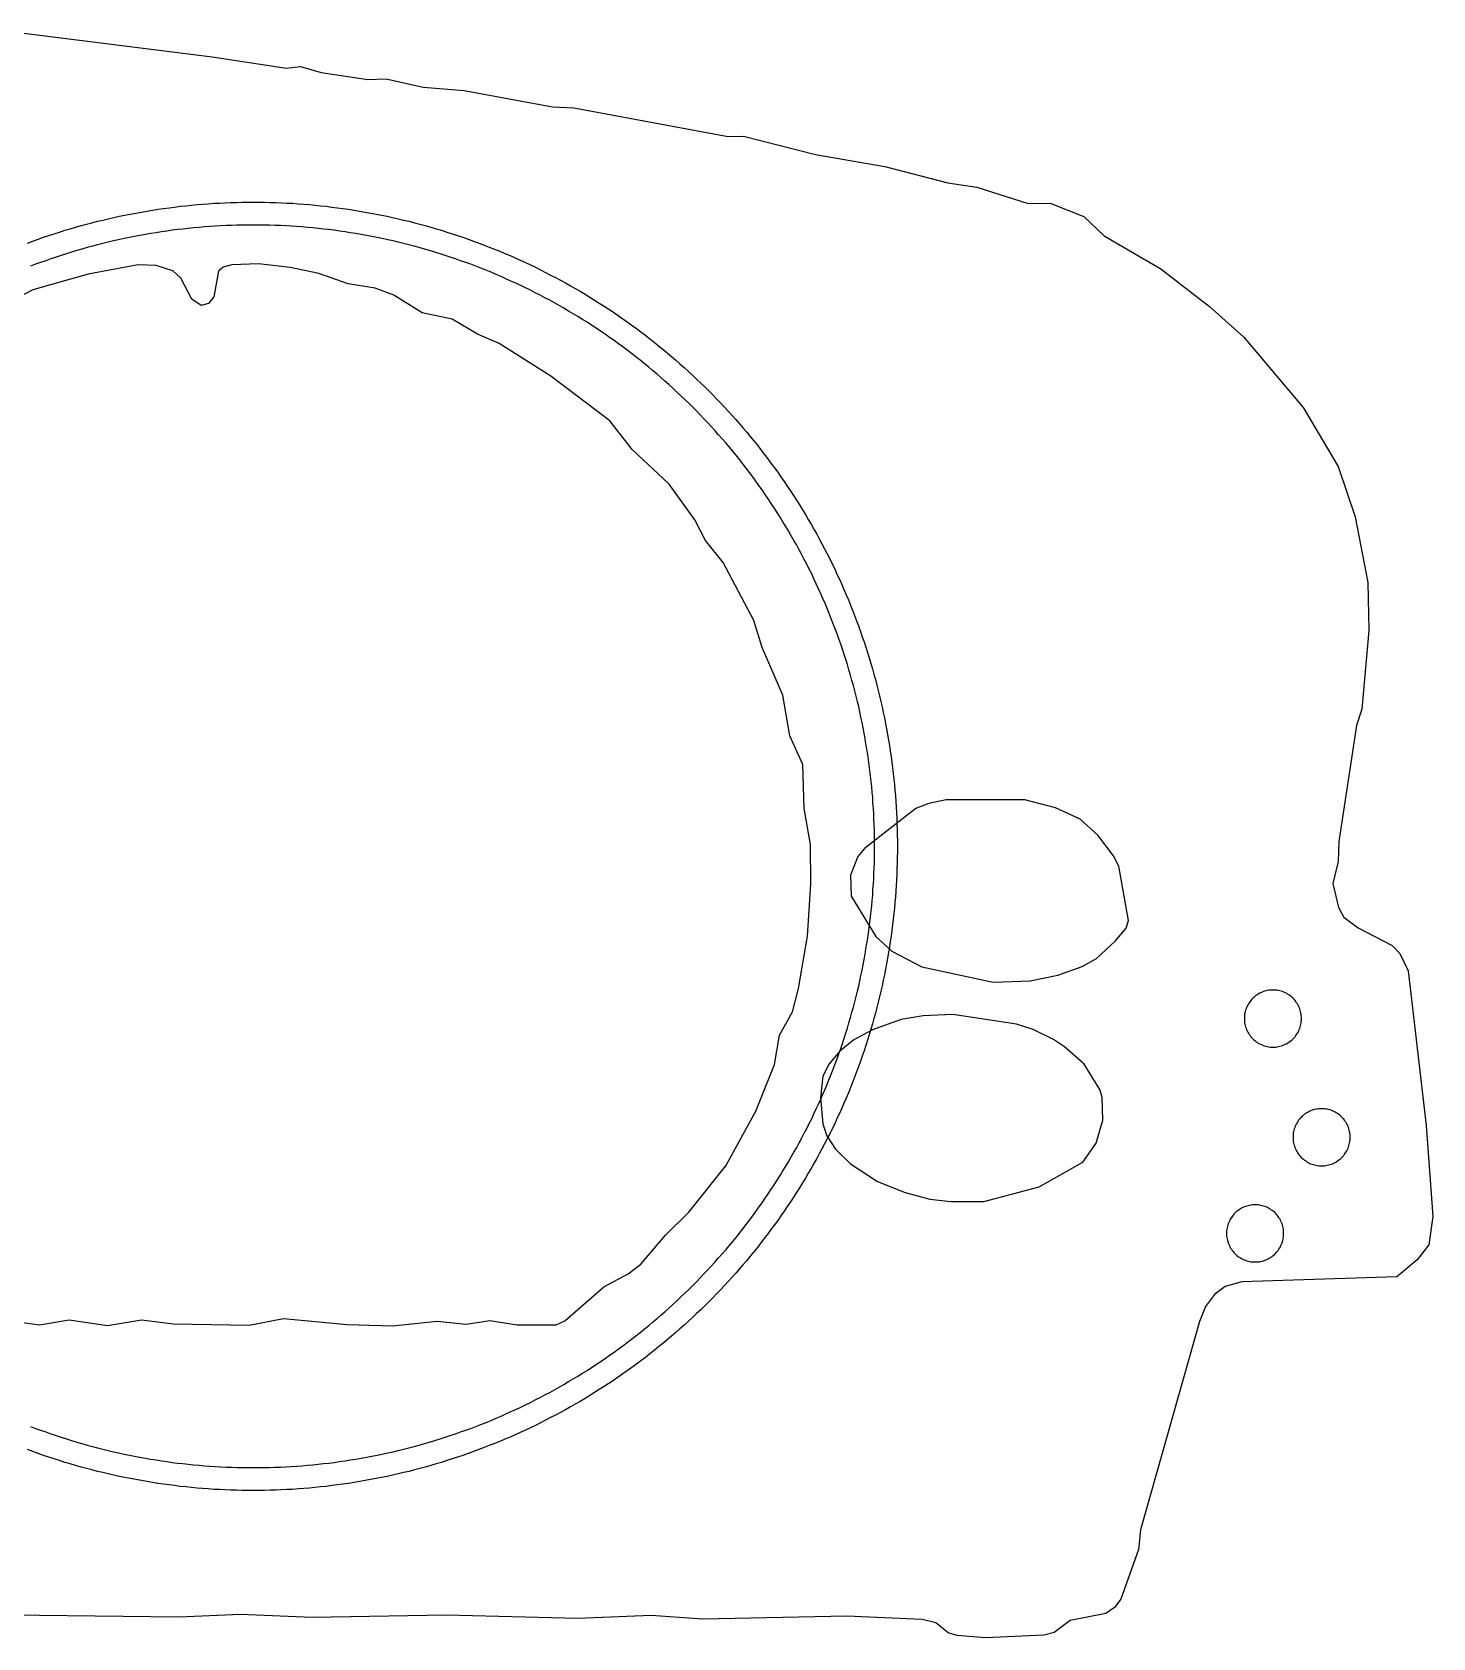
# Model space of a CAD drawing. Header units: metres. Extents: x -203 to 190, y -57 to 61.
# Drawn here: x 91.6 to 189.7, y -56.5 to 55.9 of the extents above; entities that cross this region are included whole.
import ezdxf

# ---------------------------------------------------------------- set-up
doc = ezdxf.new("R2010")
doc.units = ezdxf.units.M
doc.layers.add('PLATE', color=7, linetype='Continuous')
doc.layers.add('SCREEN_FRAMES', color=5, linetype='Continuous')

msp = doc.modelspace()

# ---------------------------------------------------------------- linework, layer by layer
at = {"layer": 'PLATE'}
for points in [[(90.47, 55.89), (104.21, 54.15), (109.4, 53.36), (110.39, 53.47), (111.84, 53.05), (115.11, 52.56), (116.38, 52.62), (118.99, 52.03), (121.86, 51.8), (128.03, 50.66), (129.52, 50.58), (140.33, 48.58), (141.4, 48.61), (146.45, 47.32), (151.3, 46.47), (155.72, 45.33), (157.74, 45.03), (161.34, 43.88), (162.88, 43.92), (165.24, 42.97), (166.65, 41.63), (170.62, 39.32), (174.04, 36.68), (176.43, 34.52), (180.58, 29.6), (183.03, 25.47), (184.22, 21.94), (185.11, 17.35), (185.19, 14), (184.69, 8.49), (184.32, 7.34), (183.08, -0.79), (183.05, -2.19), (182.67, -3.73), (183.06, -5.4), (183.43, -6.09), (184.45, -6.83), (186.82, -8.06), (187.36, -8.63), (187.95, -9.84), (189.2, -20.66), (189.67, -27.04), (189.38, -29.03), (188.56, -30.07), (187.15, -31.25), (176.3, -31.6), (175.12, -31.94), (174.37, -32.5), (173.74, -33.34), (173.32, -34.38), (169.21, -48.98), (169.05, -50.35), (167.82, -53.82), (167.38, -54.42), (166.77, -54.83), (164.28, -55.33), (163.16, -56.16), (162.43, -56.36), (158.36, -56.54), (156.37, -56.38), (155.74, -56.18), (154.86, -55.48), (153.92, -55.25), (148.64, -55.03), (138.57, -55.22), (134.95, -54.97), (129.81, -55.18), (120.59, -54.94), (111.2, -55.12), (106.19, -54.91), (101.87, -55.08), (86.24, -54.9)], [(90.61, -34.42), (92.11, -34.61), (94.19, -34.26), (96.87, -34.66), (99.27, -34.26), (101.51, -34.56), (106.8, -34.65), (109.19, -34.17), (113.66, -34.6), (116.83, -34.7), (119.96, -34.36), (121.98, -34.57), (123.64, -34.32), (125.56, -34.63), (128.29, -34.62), (128.9, -34.35), (131.63, -31.95), (133.34, -31.06), (134.22, -30.37), (135.94, -28.34), (137.57, -26.73), (140.18, -23.5), (142.28, -19.66), (143.57, -16.39), (143.93, -14.34), (144.83, -12.7), (145.25, -11.07), (145.89, -7.41), (146.11, -3.77), (146.09, -1), (145.66, 1.54), (145.57, 4.62), (144.64, 6.61), (144.15, 9.46), (142.72, 12.81), (142.13, 14.7), (139.98, 18.75), (138.74, 20.3), (137.99, 21.75), (136.21, 24.23), (133.62, 26.67), (132.04, 28.67), (127.92, 31.81), (124.29, 34.09), (122.78, 34.73), (121.02, 35.78), (118.9, 36.23), (116.92, 37.47), (115.62, 37.96), (113.72, 38.27), (111.68, 38.98), (109.67, 39.4), (107.46, 39.66), (105.59, 39.6), (104.98, 39.43), (104.65, 39.14), (104.33, 37.36), (103.94, 36.89), (103.44, 36.74), (102.78, 37.2), (102.01, 38.65), (101.45, 39.18), (100.28, 39.54), (99.02, 39.59), (95.53, 38.95), (91.65, 37.84), (91.65, 37.84), (89.55, 36.75)]]:
    msp.add_lwpolyline(points, dxfattribs=at)
for points in [[(153.47, 1.52), (149.88, -1.28), (149.41, -1.83), (148.9, -3.13), (148.94, -4.62), (150.66, -7.44), (151.79, -8.46), (153.88, -9.56), (158.88, -10.64), (161.47, -10.54), (163.41, -10.14), (165.12, -9.54), (166.11, -8.97), (167.45, -7.74), (168.2, -6.86), (168.35, -6.32), (167.68, -2.51), (167.3, -1.78), (166.22, -0.33), (164.97, 0.79), (163.24, 1.58), (161.11, 2.13), (155.6, 2.13), (154.37, 1.88), (153.47, 1.52)], [(180.45, -13.47), (180.46, -13.37), (180.47, -13.28), (180.47, -13.18), (180.47, -13.08), (180.46, -12.98), (180.45, -12.88), (180.43, -12.79), (180.41, -12.69), (180.39, -12.6), (180.36, -12.5), (180.32, -12.41), (180.28, -12.32), (180.24, -12.23), (180.19, -12.15), (180.13, -12.07), (180.08, -11.99), (180.02, -11.91), (179.95, -11.83), (179.89, -11.76), (179.82, -11.7), (179.74, -11.63), (179.66, -11.57), (179.58, -11.51), (179.5, -11.46), (179.41, -11.41), (179.33, -11.37), (179.24, -11.33), (179.15, -11.29), (179.05, -11.26), (178.96, -11.24), (178.86, -11.22), (178.77, -11.2), (178.67, -11.19), (178.57, -11.18), (178.47, -11.18), (178.37, -11.18), (178.28, -11.19), (178.18, -11.2), (178.08, -11.22), (177.99, -11.24), (177.89, -11.26), (177.8, -11.29), (177.71, -11.33), (177.62, -11.37), (177.53, -11.41), (177.44, -11.46), (177.36, -11.51), (177.28, -11.57), (177.2, -11.63), (177.13, -11.7), (177.06, -11.76), (176.99, -11.83), (176.93, -11.91), (176.87, -11.99), (176.81, -12.07), (176.76, -12.15), (176.71, -12.23), (176.66, -12.32), (176.62, -12.41), (176.59, -12.5), (176.56, -12.6), (176.53, -12.69), (176.51, -12.79), (176.49, -12.88), (176.48, -12.98), (176.47, -13.08), (176.47, -13.18), (176.47, -13.28), (176.48, -13.37), (176.49, -13.47), (176.51, -13.57), (176.53, -13.66), (176.56, -13.76), (176.59, -13.85), (176.62, -13.94), (176.66, -14.03), (176.71, -14.12), (176.76, -14.21), (176.81, -14.29), (176.87, -14.37), (176.93, -14.45), (176.99, -14.52), (177.06, -14.59), (177.13, -14.66), (177.2, -14.72), (177.28, -14.78), (177.36, -14.84), (177.44, -14.89), (177.53, -14.94), (177.62, -14.98), (177.71, -15.02), (177.8, -15.06), (177.89, -15.09), (177.99, -15.12), (178.08, -15.14), (178.18, -15.16), (178.28, -15.17), (178.37, -15.17), (178.47, -15.18), (178.57, -15.17), (178.67, -15.17), (178.77, -15.16), (178.86, -15.14), (178.96, -15.12), (179.05, -15.09), (179.15, -15.06), (179.24, -15.02), (179.33, -14.98), (179.41, -14.94), (179.5, -14.89), (179.58, -14.84), (179.66, -14.78), (179.74, -14.72), (179.82, -14.66), (179.89, -14.59), (179.95, -14.52), (180.02, -14.45), (180.08, -14.37), (180.13, -14.29), (180.19, -14.21), (180.24, -14.12), (180.28, -14.03), (180.32, -13.94), (180.36, -13.85), (180.39, -13.76), (180.41, -13.66), (180.43, -13.57), (180.45, -13.47)], [(149.13, -14.67), (148.16, -15.46), (147.41, -16.34), (146.96, -17.22), (146.79, -18.73), (146.96, -20.55), (147.24, -21.39), (147.85, -22.33), (148.89, -23.36), (150.78, -24.58), (152.73, -25.36), (154.45, -25.82), (155.93, -25.98), (158.23, -25.99), (162.1, -24.97), (165.17, -23.24), (166.09, -21.91), (166.56, -20.29), (166.51, -18.68), (166.36, -18.15), (165.25, -16.38), (163.89, -15.15), (163.11, -14.64), (161.69, -13.95), (160.51, -13.57), (156.06, -12.89), (153.99, -12.98), (152.45, -13.25), (150.43, -13.97), (149.13, -14.67)], [(183.86, -21.78), (183.87, -21.68), (183.88, -21.59), (183.88, -21.49), (183.88, -21.39), (183.87, -21.29), (183.86, -21.19), (183.84, -21.1), (183.82, -21), (183.79, -20.91), (183.76, -20.81), (183.73, -20.72), (183.69, -20.63), (183.64, -20.55), (183.59, -20.46), (183.54, -20.38), (183.49, -20.3), (183.43, -20.22), (183.36, -20.14), (183.29, -20.07), (183.22, -20.01), (183.15, -19.94), (183.07, -19.88), (182.99, -19.83), (182.91, -19.77), (182.82, -19.72), (182.73, -19.68), (182.64, -19.64), (182.55, -19.6), (182.46, -19.57), (182.36, -19.55), (182.27, -19.53), (182.17, -19.51), (182.08, -19.5), (181.98, -19.49), (181.88, -19.49), (181.78, -19.49), (181.68, -19.5), (181.59, -19.51), (181.49, -19.53), (181.39, -19.55), (181.3, -19.57), (181.21, -19.6), (181.11, -19.64), (181.02, -19.68), (180.94, -19.72), (180.85, -19.77), (180.77, -19.83), (180.69, -19.88), (180.61, -19.94), (180.54, -20.01), (180.46, -20.07), (180.4, -20.14), (180.33, -20.22), (180.27, -20.3), (180.22, -20.38), (180.16, -20.46), (180.12, -20.55), (180.07, -20.63), (180.03, -20.72), (180, -20.81), (179.97, -20.91), (179.94, -21), (179.92, -21.1), (179.9, -21.19), (179.89, -21.29), (179.88, -21.39), (179.88, -21.49), (179.88, -21.59), (179.89, -21.68), (179.9, -21.78), (179.92, -21.88), (179.94, -21.97), (179.97, -22.07), (180, -22.16), (180.03, -22.25), (180.07, -22.34), (180.12, -22.43), (180.16, -22.52), (180.22, -22.6), (180.27, -22.68), (180.33, -22.76), (180.4, -22.83), (180.46, -22.9), (180.54, -22.97), (180.61, -23.03), (180.69, -23.09), (180.77, -23.15), (180.85, -23.2), (180.94, -23.25), (181.02, -23.3), (181.11, -23.34), (181.21, -23.37), (181.3, -23.4), (181.39, -23.43), (181.49, -23.45), (181.59, -23.47), (181.68, -23.48), (181.78, -23.49), (181.88, -23.49), (181.98, -23.49), (182.08, -23.48), (182.17, -23.47), (182.27, -23.45), (182.36, -23.43), (182.46, -23.4), (182.55, -23.37), (182.64, -23.34), (182.73, -23.3), (182.82, -23.25), (182.91, -23.2), (182.99, -23.15), (183.07, -23.09), (183.15, -23.03), (183.22, -22.97), (183.29, -22.9), (183.36, -22.83), (183.43, -22.76), (183.49, -22.68), (183.54, -22.6), (183.59, -22.52), (183.64, -22.43), (183.69, -22.34), (183.73, -22.25), (183.76, -22.16), (183.79, -22.07), (183.82, -21.97), (183.84, -21.88), (183.86, -21.78)], [(179.2, -28.51), (179.21, -28.42), (179.22, -28.32), (179.22, -28.22), (179.22, -28.12), (179.21, -28.02), (179.2, -27.93), (179.18, -27.83), (179.16, -27.73), (179.14, -27.64), (179.11, -27.55), (179.07, -27.45), (179.03, -27.36), (178.99, -27.28), (178.94, -27.19), (178.89, -27.11), (178.83, -27.03), (178.77, -26.95), (178.7, -26.88), (178.64, -26.8), (178.57, -26.74), (178.49, -26.67), (178.41, -26.61), (178.33, -26.56), (178.25, -26.5), (178.17, -26.46), (178.08, -26.41), (177.99, -26.37), (177.9, -26.34), (177.8, -26.31), (177.71, -26.28), (177.61, -26.26), (177.52, -26.24), (177.42, -26.23), (177.32, -26.22), (177.22, -26.22), (177.12, -26.22), (177.03, -26.23), (176.93, -26.24), (176.83, -26.26), (176.74, -26.28), (176.64, -26.31), (176.55, -26.34), (176.46, -26.37), (176.37, -26.41), (176.28, -26.46), (176.19, -26.5), (176.11, -26.56), (176.03, -26.61), (175.95, -26.67), (175.88, -26.74), (175.81, -26.8), (175.74, -26.88), (175.68, -26.95), (175.62, -27.03), (175.56, -27.11), (175.51, -27.19), (175.46, -27.28), (175.42, -27.36), (175.38, -27.45), (175.34, -27.55), (175.31, -27.64), (175.28, -27.73), (175.26, -27.83), (175.24, -27.93), (175.23, -28.02), (175.23, -28.12), (175.22, -28.22), (175.23, -28.32), (175.23, -28.42), (175.24, -28.51), (175.26, -28.61), (175.28, -28.7), (175.31, -28.8), (175.34, -28.89), (175.38, -28.98), (175.42, -29.07), (175.46, -29.16), (175.51, -29.25), (175.56, -29.33), (175.62, -29.41), (175.68, -29.49), (175.74, -29.56), (175.81, -29.63), (175.88, -29.7), (175.95, -29.77), (176.03, -29.83), (176.11, -29.88), (176.19, -29.93), (176.28, -29.98), (176.37, -30.03), (176.46, -30.07), (176.55, -30.1), (176.64, -30.13), (176.74, -30.16), (176.83, -30.18), (176.93, -30.2), (177.03, -30.21), (177.12, -30.22), (177.22, -30.22), (177.32, -30.22), (177.42, -30.21), (177.52, -30.2), (177.61, -30.18), (177.71, -30.16), (177.8, -30.13), (177.9, -30.1), (177.99, -30.07), (178.08, -30.03), (178.17, -29.98), (178.25, -29.93), (178.33, -29.88), (178.41, -29.83), (178.49, -29.77), (178.57, -29.7), (178.64, -29.63), (178.7, -29.56), (178.77, -29.49), (178.83, -29.41), (178.89, -29.33), (178.94, -29.25), (178.99, -29.16), (179.03, -29.07), (179.07, -28.98), (179.11, -28.89), (179.14, -28.8), (179.16, -28.7), (179.18, -28.61), (179.2, -28.51)]]:
    msp.add_lwpolyline(points, close=True, dxfattribs=at)
at = {"layer": 'SCREEN_FRAMES'}
for points in [[(91.29, 41.12), (91.65, 41.26), (92.03, 41.39), (92.4, 41.52), (92.77, 41.65), (93.14, 41.77), (93.52, 41.89), (93.89, 42.01), (94.27, 42.12), (94.65, 42.23), (95.03, 42.34), (95.41, 42.44), (95.79, 42.54), (96.17, 42.64), (96.55, 42.73), (96.93, 42.82), (97.32, 42.91), (97.7, 42.99), (98.09, 43.07), (98.47, 43.15), (98.86, 43.22), (99.25, 43.29), (99.64, 43.36), (100.02, 43.42), (100.41, 43.48), (100.8, 43.54), (101.19, 43.59), (101.58, 43.64), (101.97, 43.69), (102.37, 43.73), (102.76, 43.77), (103.15, 43.81), (103.54, 43.84), (103.93, 43.87), (104.33, 43.9), (104.72, 43.92), (105.11, 43.94), (105.51, 43.95), (105.9, 43.96), (106.29, 43.97), (106.69, 43.98), (107.08, 43.98), (107.47, 43.98), (107.87, 43.97), (108.26, 43.96), (108.65, 43.95), (109.05, 43.94), (109.44, 43.92), (109.83, 43.9), (110.23, 43.87), (110.62, 43.84), (111.01, 43.81), (111.4, 43.77), (111.79, 43.73), (112.19, 43.69), (112.58, 43.64), (112.97, 43.59), (113.36, 43.54), (113.75, 43.48), (114.14, 43.42), (114.52, 43.36), (114.91, 43.29), (115.3, 43.22), (115.69, 43.15), (116.07, 43.07), (116.46, 42.99), (116.84, 42.91), (117.23, 42.82), (117.61, 42.73), (117.99, 42.64), (118.37, 42.54), (118.75, 42.44), (119.13, 42.34), (119.51, 42.23), (119.89, 42.12), (120.27, 42.01), (120.64, 41.89), (121.02, 41.77), (121.39, 41.65), (121.76, 41.52), (122.13, 41.39), (122.51, 41.26), (122.87, 41.12), (123.24, 40.98), (123.61, 40.84), (123.97, 40.7), (124.34, 40.55), (124.7, 40.39), (125.06, 40.24), (125.42, 40.08), (125.78, 39.92), (126.14, 39.75), (126.5, 39.59), (126.85, 39.42), (127.2, 39.24), (127.55, 39.06), (127.9, 38.88), (128.25, 38.7), (128.6, 38.51), (128.94, 38.33), (129.29, 38.13), (129.63, 37.94), (129.97, 37.74), (130.31, 37.54), (130.64, 37.33), (130.98, 37.13), (131.31, 36.92), (131.64, 36.7), (131.97, 36.49), (132.3, 36.27), (132.62, 36.05), (132.95, 35.82), (133.27, 35.6), (133.59, 35.37), (133.91, 35.13), (134.22, 34.9), (134.54, 34.66), (134.85, 34.42), (135.16, 34.18), (135.46, 33.93), (135.77, 33.68), (136.07, 33.43), (136.37, 33.17), (136.67, 32.92), (136.96, 32.66), (137.26, 32.4), (137.55, 32.13), (137.84, 31.86), (138.12, 31.59), (138.41, 31.32), (138.69, 31.05), (138.97, 30.77), (139.25, 30.49), (139.52, 30.21), (139.79, 29.92), (140.06, 29.64), (140.33, 29.35), (140.6, 29.06), (140.86, 28.76), (141.12, 28.47), (141.37, 28.17), (141.63, 27.87), (141.88, 27.57), (142.13, 27.26), (142.38, 26.96), (142.62, 26.65), (142.86, 26.34), (143.1, 26.02), (143.33, 25.71), (143.57, 25.39), (143.8, 25.07), (144.02, 24.75), (144.25, 24.42), (144.47, 24.1), (144.69, 23.77), (144.9, 23.44), (145.12, 23.11), (145.33, 22.78), (145.53, 22.44), (145.74, 22.11), (145.94, 21.77), (146.14, 21.43), (146.33, 21.09), (146.53, 20.74), (146.71, 20.4), (146.9, 20.05), (147.08, 19.7), (147.26, 19.35), (147.44, 19), (147.62, 18.65), (147.79, 18.3), (147.95, 17.94), (148.12, 17.58), (148.28, 17.22), (148.44, 16.86), (148.59, 16.5), (148.75, 16.14), (148.9, 15.77), (149.04, 15.41), (149.18, 15.04), (149.32, 14.67), (149.46, 14.31), (149.59, 13.93), (149.72, 13.56), (149.85, 13.19), (149.97, 12.82), (150.09, 12.44), (150.21, 12.07), (150.32, 11.69), (150.43, 11.31), (150.54, 10.93), (150.64, 10.55), (150.74, 10.17), (150.84, 9.79), (150.93, 9.41), (151.02, 9.03), (151.11, 8.64), (151.19, 8.26), (151.27, 7.87), (151.35, 7.49), (151.42, 7.1), (151.49, 6.71), (151.56, 6.32), (151.62, 5.94), (151.68, 5.55), (151.74, 5.16), (151.79, 4.77), (151.84, 4.38), (151.89, 3.99), (151.93, 3.59), (151.97, 3.2), (152.01, 2.81), (152.04, 2.42), (152.07, 2.03), (152.1, 1.63), (152.12, 1.24), (152.14, 0.85), (152.15, 0.45), (152.16, 0.06), (152.17, -0.33), (152.18, -0.73), (152.18, -1.12), (152.18, -1.51), (152.17, -1.91), (152.17, -1.91), (152.16, -2.3), (152.15, -2.69), (152.14, -3.09), (152.12, -3.48), (152.1, -3.87), (152.07, -4.27), (152.04, -4.66), (152.01, -5.05), (151.97, -5.44), (151.93, -5.83), (151.89, -6.23), (151.84, -6.62), (151.79, -7.01), (151.74, -7.4), (151.68, -7.79), (151.62, -8.18), (151.56, -8.56), (151.49, -8.95), (151.42, -9.34), (151.35, -9.73), (151.27, -10.11), (151.19, -10.5), (151.11, -10.88), (151.02, -11.27), (150.93, -11.65), (150.84, -12.03), (150.74, -12.41), (150.64, -12.79), (150.54, -13.17), (150.43, -13.55), (150.32, -13.93), (150.21, -14.31), (150.09, -14.68), (149.97, -15.06), (149.85, -15.43), (149.72, -15.8), (149.59, -16.17), (149.46, -16.55), (149.32, -16.91), (149.18, -17.28), (149.04, -17.65), (148.9, -18.01), (148.75, -18.38), (148.59, -18.74), (148.44, -19.1), (148.28, -19.46), (148.12, -19.82), (147.95, -20.18), (147.79, -20.54), (147.62, -20.89), (147.44, -21.24), (147.26, -21.59), (147.08, -21.94), (146.9, -22.29), (146.71, -22.64), (146.53, -22.98), (146.33, -23.33), (146.14, -23.67), (145.94, -24.01), (145.74, -24.35), (145.53, -24.68), (145.33, -25.02), (145.12, -25.35), (144.9, -25.68), (144.69, -26.01), (144.47, -26.34), (144.25, -26.66), (144.02, -26.99), (143.8, -27.31), (143.57, -27.63), (143.33, -27.95), (143.1, -28.26), (142.86, -28.58), (142.62, -28.89), (142.38, -29.2), (142.13, -29.5), (141.88, -29.81), (141.63, -30.11), (141.37, -30.41), (141.12, -30.71), (140.86, -31), (140.6, -31.3), (140.33, -31.59), (140.06, -31.88), (139.79, -32.16), (139.52, -32.45), (139.25, -32.73), (138.97, -33.01), (138.69, -33.29), (138.41, -33.56), (138.12, -33.83), (137.84, -34.1), (137.55, -34.37), (137.26, -34.64), (136.96, -34.9), (136.67, -35.16), (136.37, -35.41), (136.07, -35.67), (135.77, -35.92), (135.46, -36.17), (135.16, -36.42), (134.85, -36.66), (134.54, -36.9), (134.22, -37.14), (133.91, -37.37), (133.59, -37.61), (133.27, -37.84), (132.95, -38.06), (132.62, -38.29), (132.3, -38.51), (131.97, -38.73), (131.64, -38.94), (131.31, -39.16), (130.98, -39.37), (130.64, -39.57), (130.31, -39.78), (129.97, -39.98), (129.63, -40.18), (129.29, -40.37), (128.94, -40.57), (128.6, -40.75), (128.25, -40.94), (127.9, -41.12), (127.55, -41.3), (127.2, -41.48), (126.85, -41.66), (126.5, -41.83), (126.14, -41.99), (125.78, -42.16), (125.42, -42.32), (125.06, -42.48), (124.7, -42.63), (124.34, -42.79), (123.97, -42.94), (123.61, -43.08), (123.24, -43.22), (122.87, -43.36), (122.51, -43.5), (122.13, -43.63), (121.76, -43.76), (121.39, -43.89), (121.02, -44.01), (120.64, -44.13), (120.27, -44.25), (119.89, -44.36), (119.51, -44.47), (119.13, -44.58), (118.75, -44.68), (118.37, -44.78), (117.99, -44.88), (117.61, -44.97), (117.23, -45.06), (116.84, -45.15), (116.46, -45.23), (116.07, -45.31), (115.69, -45.39), (115.3, -45.46), (114.91, -45.53), (114.52, -45.6), (114.14, -45.66), (113.75, -45.72), (113.36, -45.78), (112.97, -45.83), (112.58, -45.88), (112.19, -45.93), (111.79, -45.97), (111.4, -46.01), (111.01, -46.05), (110.62, -46.08), (110.23, -46.11), (109.83, -46.14), (109.44, -46.16), (109.05, -46.18), (108.65, -46.19), (108.26, -46.2), (107.87, -46.21), (107.47, -46.22), (107.08, -46.22), (106.69, -46.22), (106.29, -46.21), (105.9, -46.2), (105.51, -46.19), (105.11, -46.18), (104.72, -46.16), (104.33, -46.14), (103.93, -46.11), (103.54, -46.08), (103.15, -46.05), (102.76, -46.01), (102.37, -45.97), (101.97, -45.93), (101.58, -45.88), (101.19, -45.83), (100.8, -45.78), (100.41, -45.72), (100.02, -45.66), (99.64, -45.6), (99.25, -45.53), (98.86, -45.46), (98.47, -45.39), (98.09, -45.31), (97.7, -45.23), (97.32, -45.15), (96.93, -45.06), (96.55, -44.97), (96.17, -44.88), (95.79, -44.78), (95.41, -44.68), (95.03, -44.58), (94.65, -44.47), (94.27, -44.36), (93.89, -44.25), (93.52, -44.13), (93.14, -44.01), (92.77, -43.89), (92.4, -43.76), (92.03, -43.63), (91.65, -43.5), (91.29, -43.36)], [(91.49, -41.73), (91.85, -41.87), (92.2, -42), (92.56, -42.12), (92.92, -42.25), (93.28, -42.37), (93.64, -42.49), (94, -42.61), (94.36, -42.72), (94.73, -42.83), (95.09, -42.93), (95.46, -43.04), (95.82, -43.14), (96.19, -43.23), (96.56, -43.33), (96.93, -43.42), (97.29, -43.51), (97.66, -43.59), (98.04, -43.67), (98.41, -43.75), (98.78, -43.82), (99.15, -43.89), (99.53, -43.96), (99.9, -44.02), (100.28, -44.08), (100.65, -44.14), (101.03, -44.2), (101.4, -44.25), (101.78, -44.3), (102.16, -44.34), (102.53, -44.38), (102.91, -44.42), (103.29, -44.45), (103.67, -44.49), (104.05, -44.51), (104.42, -44.54), (104.8, -44.56), (105.18, -44.58), (105.56, -44.59), (105.94, -44.61), (106.32, -44.61), (106.7, -44.62), (107.08, -44.62), (107.46, -44.62), (107.84, -44.61), (108.22, -44.61), (108.6, -44.59), (108.98, -44.58), (109.36, -44.56), (109.74, -44.54), (110.11, -44.51), (110.49, -44.49), (110.87, -44.45), (111.25, -44.42), (111.63, -44.38), (112, -44.34), (112.38, -44.3), (112.76, -44.25), (113.13, -44.2), (113.51, -44.14), (113.88, -44.08), (114.26, -44.02), (114.63, -43.96), (115.01, -43.89), (115.38, -43.82), (115.75, -43.75), (116.12, -43.67), (116.5, -43.59), (116.87, -43.51), (117.23, -43.42), (117.6, -43.33), (117.97, -43.23), (118.34, -43.14), (118.7, -43.04), (119.07, -42.93), (119.43, -42.83), (119.8, -42.72), (120.16, -42.61), (120.52, -42.49), (120.88, -42.37), (121.24, -42.25), (121.6, -42.12), (121.96, -42), (122.31, -41.87), (122.67, -41.73), (123.02, -41.59), (123.38, -41.45), (123.73, -41.31), (124.08, -41.16), (124.43, -41.01), (124.77, -40.86), (125.12, -40.7), (125.46, -40.54), (125.81, -40.38), (126.15, -40.22), (126.49, -40.05), (126.83, -39.88), (127.17, -39.7), (127.5, -39.53), (127.84, -39.35), (128.17, -39.17), (128.5, -38.98), (128.83, -38.79), (129.16, -38.6), (129.48, -38.41), (129.81, -38.21), (130.13, -38.01), (130.45, -37.81), (130.77, -37.6), (131.09, -37.39), (131.4, -37.18), (131.72, -36.97), (132.03, -36.75), (132.34, -36.53), (132.65, -36.31), (132.95, -36.09), (133.26, -35.86), (133.56, -35.63), (133.86, -35.4), (134.16, -35.16), (134.46, -34.93), (134.75, -34.69), (135.04, -34.44), (135.33, -34.2), (135.62, -33.95), (135.9, -33.7), (136.19, -33.45), (136.47, -33.19), (136.75, -32.93), (137.02, -32.67), (137.3, -32.41), (137.57, -32.15), (137.84, -31.88), (138.11, -31.61), (138.37, -31.34), (138.63, -31.06), (138.89, -30.79), (139.15, -30.51), (139.41, -30.23), (139.66, -29.94), (139.91, -29.66), (140.16, -29.37), (140.4, -29.08), (140.65, -28.79), (140.89, -28.5), (141.12, -28.2), (141.36, -27.9), (141.59, -27.6), (141.82, -27.3), (142.05, -26.99), (142.27, -26.69), (142.49, -26.38), (142.71, -26.07), (142.93, -25.76), (143.14, -25.44), (143.35, -25.13), (143.56, -24.81), (143.77, -24.49), (143.97, -24.17), (144.17, -23.85), (144.37, -23.52), (144.56, -23.2), (144.75, -22.87), (144.94, -22.54), (145.13, -22.21), (145.31, -21.88), (145.49, -21.54), (145.66, -21.21), (145.84, -20.87), (146.01, -20.53), (146.18, -20.19), (146.34, -19.85), (146.5, -19.5), (146.66, -19.16), (146.82, -18.81), (146.97, -18.47), (147.12, -18.12), (147.27, -17.77), (147.41, -17.42), (147.55, -17.06), (147.69, -16.71), (147.83, -16.35), (147.96, -16), (148.08, -15.64), (148.21, -15.28), (148.33, -14.92), (148.45, -14.56), (148.57, -14.2), (148.68, -13.84), (148.79, -13.47), (148.89, -13.11), (149, -12.74), (149.1, -12.38), (149.19, -12.01), (149.29, -11.64), (149.38, -11.27), (149.47, -10.91), (149.55, -10.54), (149.63, -10.16), (149.71, -9.79), (149.78, -9.42), (149.85, -9.05), (149.92, -8.67), (149.98, -8.3), (150.04, -7.92), (150.1, -7.55), (150.16, -7.17), (150.21, -6.8), (150.26, -6.42), (150.3, -6.04), (150.34, -5.67), (150.38, -5.29), (150.41, -4.91), (150.45, -4.53), (150.47, -4.15), (150.5, -3.78), (150.52, -3.4), (150.54, -3.02), (150.55, -2.64), (150.57, -2.26), (150.57, -1.88), (150.58, -1.5), (150.58, -1.12), (150.58, -0.74), (150.57, -0.36), (150.57, -0.36), (150.57, 0.02), (150.55, 0.4), (150.54, 0.78), (150.52, 1.16), (150.5, 1.54), (150.47, 1.91), (150.45, 2.29), (150.41, 2.67), (150.38, 3.05), (150.34, 3.43), (150.3, 3.8), (150.26, 4.18), (150.21, 4.56), (150.16, 4.93), (150.1, 5.31), (150.04, 5.68), (149.98, 6.06), (149.92, 6.43), (149.85, 6.81), (149.78, 7.18), (149.71, 7.55), (149.63, 7.92), (149.55, 8.3), (149.47, 8.67), (149.38, 9.03), (149.29, 9.4), (149.19, 9.77), (149.1, 10.14), (149, 10.5), (148.89, 10.87), (148.79, 11.23), (148.68, 11.6), (148.57, 11.96), (148.45, 12.32), (148.33, 12.68), (148.21, 13.04), (148.08, 13.4), (147.96, 13.76), (147.83, 14.11), (147.69, 14.47), (147.55, 14.82), (147.41, 15.18), (147.27, 15.53), (147.12, 15.88), (146.97, 16.23), (146.82, 16.57), (146.66, 16.92), (146.5, 17.26), (146.34, 17.61), (146.18, 17.95), (146.01, 18.29), (145.84, 18.63), (145.66, 18.97), (145.49, 19.3), (145.31, 19.64), (145.13, 19.97), (144.94, 20.3), (144.75, 20.63), (144.56, 20.96), (144.37, 21.28), (144.17, 21.61), (143.97, 21.93), (143.77, 22.25), (143.56, 22.57), (143.35, 22.89), (143.14, 23.2), (142.93, 23.52), (142.71, 23.83), (142.49, 24.14), (142.27, 24.45), (142.05, 24.75), (141.82, 25.06), (141.59, 25.36), (141.36, 25.66), (141.12, 25.96), (140.89, 26.26), (140.65, 26.55), (140.4, 26.84), (140.16, 27.13), (139.91, 27.42), (139.66, 27.7), (139.41, 27.99), (139.15, 28.27), (138.89, 28.55), (138.63, 28.82), (138.37, 29.1), (138.11, 29.37), (137.84, 29.64), (137.57, 29.91), (137.3, 30.17), (137.02, 30.43), (136.75, 30.69), (136.47, 30.95), (136.19, 31.21), (135.9, 31.46), (135.62, 31.71), (135.33, 31.96), (135.04, 32.2), (134.75, 32.45), (134.46, 32.69), (134.16, 32.92), (133.86, 33.16), (133.56, 33.39), (133.26, 33.62), (132.95, 33.85), (132.65, 34.07), (132.34, 34.29), (132.03, 34.51), (131.72, 34.73), (131.4, 34.94), (131.09, 35.15), (130.77, 35.36), (130.45, 35.57), (130.13, 35.77), (129.81, 35.97), (129.48, 36.17), (129.16, 36.36), (128.83, 36.55), (128.5, 36.74), (128.17, 36.93), (127.84, 37.11), (127.5, 37.29), (127.17, 37.46), (126.83, 37.64), (126.49, 37.81), (126.15, 37.98), (125.81, 38.14), (125.46, 38.3), (125.12, 38.46), (124.77, 38.62), (124.43, 38.77), (124.08, 38.92), (123.73, 39.07), (123.38, 39.21), (123.02, 39.35), (122.67, 39.49), (122.31, 39.63), (121.96, 39.76), (121.6, 39.88), (121.24, 40.01), (120.88, 40.13), (120.52, 40.25), (120.16, 40.37), (119.8, 40.48), (119.43, 40.59), (119.07, 40.69), (118.7, 40.8), (118.34, 40.9), (117.97, 40.99), (117.6, 41.09), (117.23, 41.18), (116.87, 41.27), (116.5, 41.35), (116.12, 41.43), (115.75, 41.51), (115.38, 41.58), (115.01, 41.65), (114.63, 41.72), (114.26, 41.78), (113.88, 41.84), (113.51, 41.9), (113.13, 41.96), (112.76, 42.01), (112.38, 42.06), (112, 42.1), (111.63, 42.14), (111.25, 42.18), (110.87, 42.21), (110.49, 42.25), (110.11, 42.27), (109.74, 42.3), (109.36, 42.32), (108.98, 42.34), (108.6, 42.35), (108.22, 42.37), (107.84, 42.37), (107.46, 42.38), (107.08, 42.38), (106.7, 42.38), (106.32, 42.37), (105.94, 42.37), (105.56, 42.35), (105.18, 42.34), (104.8, 42.32), (104.42, 42.3), (104.05, 42.27), (103.67, 42.25), (103.29, 42.21), (102.91, 42.18), (102.53, 42.14), (102.16, 42.1), (101.78, 42.06), (101.4, 42.01), (101.03, 41.96), (100.65, 41.9), (100.28, 41.84), (99.9, 41.78), (99.53, 41.72), (99.15, 41.65), (98.78, 41.58), (98.41, 41.51), (98.04, 41.43), (97.66, 41.35), (97.29, 41.27), (96.93, 41.18), (96.56, 41.09), (96.19, 40.99), (95.82, 40.9), (95.46, 40.8), (95.09, 40.69), (94.73, 40.59), (94.36, 40.48), (94, 40.37), (93.64, 40.25), (93.28, 40.13), (92.92, 40.01), (92.56, 39.88), (92.2, 39.76), (91.85, 39.63), (91.49, 39.49)]]:
    msp.add_lwpolyline(points, dxfattribs=at)

doc.saveas('drawing.dxf')
